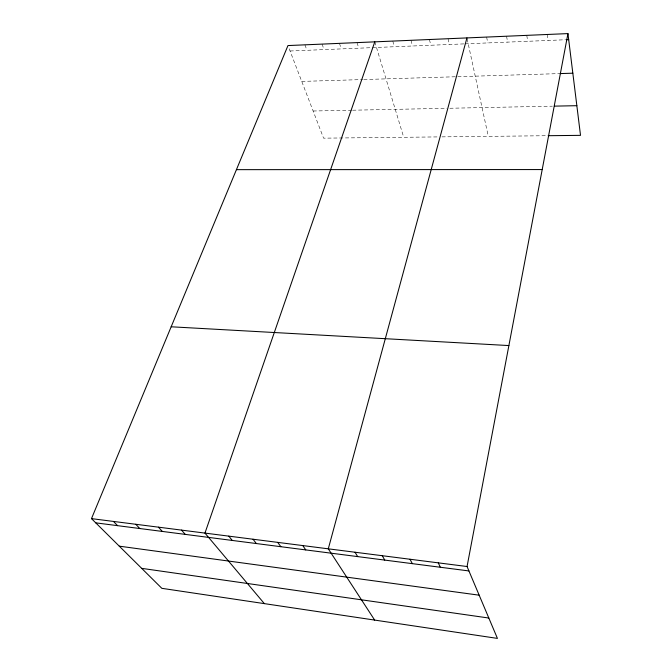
<?xml version="1.0" encoding="UTF-8"?>
<svg xmlns="http://www.w3.org/2000/svg" width="672" height="672" viewBox="0 0 672 672"><rect width="100%" height="100%" fill="white"/><g stroke="black" fill="none" stroke-linecap="round" stroke-linejoin="round"><path stroke-width="0.5" stroke-dasharray="3.36 2.52" d="M290.06 50.996L371.288 47.678M372.33 47.636L464.016 43.89M465.058 43.848L565.597 39.749M301.753 81.413L362.762 79.565M363.762 79.54L558.835 73.626M313.135 111.006L351.599 110.233M352.624 110.208L446.737 108.31M449.837 108.251L552.384 106.176M436.985 136.92L323.576 138.163L288.313 46.469M441.966 136.87L547.126 135.719M304.928 44.831L306.944 50.308M322.09 44.1L324.03 49.61M339.452 43.361L341.317 48.905M357.017 42.613L358.806 48.191M374.791 41.849L403.704 137.281M392.784 41.084L394.397 46.738M410.987 40.303L412.516 45.998M429.408 39.514L430.853 45.251M448.056 38.724L449.408 44.486M467.141 38.884L488.3 136.357M486.62 37.078L487.78 42.924M506.562 36.221L507.629 42.109M526.764 35.356L527.722 41.294M547.218 34.482L548.075 40.463"/><path stroke-width="1.01" d="M467.057 566.521L567.941 33.6L287.969 45.562L91.484 518.624L161.843 588.328L497.431 638.4L467.057 566.521L91.484 518.624M466.931 37.918L328.289 548.822L374.657 620.08M374.791 41.849L204.96 533.098L264.356 603.624M566.63 39.707L568.688 39.623M559.835 73.592L572.838 73.198M554.408 106.134L576.853 105.689M548.167 135.702L580.516 135.349L567.941 33.6M236.426 169.655L542.203 169.562M171.167 326.785L508.889 345.568M95.743 522.85L468.922 570.94M119.272 546.16L479.17 595.182M141.674 568.352L488.821 618.03M113.45 521.43L117.592 525.664M135.769 524.278L139.784 528.52M158.458 527.167L162.338 531.426M181.516 530.107L185.27 534.383M228.799 536.138L232.268 540.439M253.042 539.23L256.36 543.547M277.696 542.371L280.854 546.706M302.77 545.572L305.768 549.914M355.034 552.241L357.689 556.601M382.276 555.71L384.745 560.087M410.021 559.247L412.297 563.64M438.27 562.85L440.345 567.252"/></g></svg>
